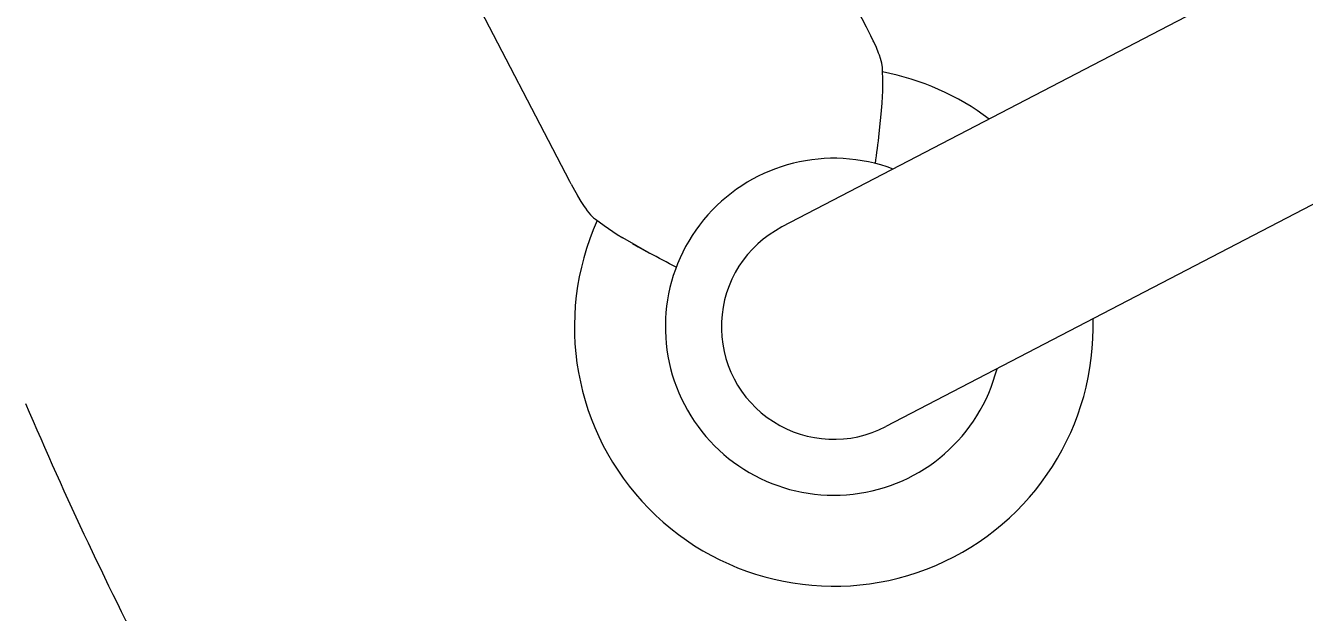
# Model space of a CAD drawing. Header units: millimetres. Extents: x 1865 to 2133, y 1062 to 1142.
# Drawn here: x 1911.6618 to 1911.739, y 1078.9519 to 1078.9873 of the extents above; entities that cross this region are included whole.
import ezdxf

# ---------------------------------------------------------------- set-up
doc = ezdxf.new("R2010")
doc.units = ezdxf.units.MM
doc.header["$PDMODE"] = 35
doc.linetypes.add('CONTINU', pattern=[0])
doc.layers.add('Cota', color=7, linetype='Continuous', lineweight=9)
doc.layers.add('L_DECA', color=7, linetype='Continuous', lineweight=13)
doc.styles.add('romans15', font='romans.shx', dxfattribs={"width": 0.9, "oblique": 15})
doc.dimstyles.new('COTA_50', dxfattribs={"dimscale": 0.5, "dimtxt": 0.181, "dimasz": 0.193, "dimexe": 0.18, "dimexo": 0.15, "dimgap": 0.085, "dimtad": 1, "dimzin": 4, "dimdsep": 46, "dimtxsty": 'romans15', "dimblk1": 'OBLIQUE', "dimblk2": 'OBLIQUE', "dimsah": 1, "dimcen": 0.09, "dimclrd": 256, "dimclre": 256, "dimclrt": 256, "dimadec": 0, "dimazin": 0, "dimtfac": 1, "dimtmove": 2, "dimatfit": 3, "dimldrblk": 'NONE', "dimfxl": 1, "dimtolj": 1, "dimtzin": 1, "dimarcsym": 0})

# ---------------------------------------------------------------- blocks, each defined once
blk = doc.blocks.new('_OBLIQUE')
at = {"color": 0, "linetype": 'ByBlock'}
blk.add_line((-0.5, -0.5), (0.5, 0.5), dxfattribs=at)
blk = doc.blocks.new('*D625')
at = {"layer": 'Cota', "lineweight": -2, "transparency": 16777216}
for p, q in [((1904.880813016656, 1091.444642987811), (1904.590600680847, 1091.293662076267)), ((1904.670442252856, 1091.335199088425), (1917.520442252856, 1066.635199088417)), ((1917.730813016655, 1066.744642987803), (1917.440600680847, 1066.593662076258))]:
    blk.add_line(p, q, dxfattribs=at)
at = {"layer": 'Defpoints', "color": 0, "transparency": 16777216}
for p in [(1904.947347659996, 1091.47925716461), (1917.797347659996, 1066.779257164601), (1917.520442252856, 1066.635199088417)]:
    blk.add_point(p, dxfattribs=at)
at = {"layer": 'Cota', "lineweight": -2, "transparency": 16777216, "xscale": 0.0965, "yscale": 0.0965, "zscale": 0.0965}
for p, rotation in [((1904.670442252856, 1091.335199088425), 117.4853861439191), ((1917.520442252856, 1066.635199088417), 297.4853861439191)]:
    blk.add_blockref('_OBLIQUE', p, dxfattribs=dict(at, rotation=rotation))
at = {"layer": 'Cota', "transparency": 16777216, "insert": (1911.173287785565, 1079.025697675276), "char_height": 0.0905, "attachment_point": 5, "rotation": 297.4853861439191, "style": 'romans15'}
blk.add_mtext('\\A1;27.84', dxfattribs=at)
blk = doc.blocks.new('_None')
blk = doc.blocks.new('*D641')
at = {"layer": 'Cota', "lineweight": -2, "transparency": 16777216}
for p, q in [((1912.827906874342, 1078.985671106857), (1912.976311624509, 1078.70041061432)), ((1911.848042104452, 1078.214887298615), (1912.93477461235, 1078.78025218633)), ((1911.741174366445, 1078.420306219142), (1911.889579116611, 1078.135045726606))]:
    blk.add_line(p, q, dxfattribs=at)
at = {"layer": 'Defpoints', "color": 0, "transparency": 16777216}
for p in [(1912.793292697543, 1079.052205750198), (1912.93477461235, 1078.78025218633), (1911.706560189645, 1078.486840862483)]:
    blk.add_point(p, dxfattribs=at)
at = {"layer": 'Cota', "lineweight": -2, "transparency": 16777216, "xscale": 0.0965, "yscale": 0.0965, "zscale": 0.0965}
for p, rotation in [((1912.93477461235, 1078.78025218633), 27.48538614405035), ((1911.848042104452, 1078.214887298615), 207.4853861440503)]:
    blk.add_blockref('_OBLIQUE', p, dxfattribs=dict(at, rotation=rotation))
at = {"layer": 'Cota', "transparency": 16777216, "insert": (1912.350909771546, 1078.575415275182), "char_height": 0.0905, "attachment_point": 5, "rotation": 27.485386144050345, "style": 'romans15'}
blk.add_mtext('\\A1;1.23', dxfattribs=at)
blk = doc.blocks.new('*D644')
at = {"layer": 'Cota', "lineweight": -2, "transparency": 16777216}
for p, q in [((1912.135623338369, 1080.316363973682), (1911.709362788152, 1080.094604942495)), ((1911.789204360161, 1080.136141954654), (1912.412259542545, 1078.938518374516)), ((1912.758678520753, 1079.118740393545), (1912.332417970536, 1078.896981362357))]:
    blk.add_line(p, q, dxfattribs=at)
at = {"layer": 'Defpoints', "color": 0, "transparency": 16777216}
for p in [(1912.20215798171, 1080.350978150481), (1912.825213164094, 1079.153354570343), (1912.412259542545, 1078.938518374516)]:
    blk.add_point(p, dxfattribs=at)
at = {"layer": 'Cota', "lineweight": -2, "transparency": 16777216, "xscale": 0.0965, "yscale": 0.0965, "zscale": 0.0965}
for p, rotation in [((1911.789204360161, 1080.136141954654), 117.4853861441159), ((1912.412259542545, 1078.938518374516), 297.4853861441159)]:
    blk.add_blockref('_OBLIQUE', p, dxfattribs=dict(at, rotation=rotation))
at = {"layer": 'Cota', "transparency": 16777216, "insert": (1912.178577484062, 1079.57782875144), "char_height": 0.0905, "attachment_point": 5, "rotation": 297.48538614411586, "style": 'romans15'}
blk.add_mtext('\\A1;1.35', dxfattribs=at)

msp = doc.modelspace()

# ---------------------------------------------------------------- linework, layer by layer
at = {"layer": 'L_DECA', "linetype": 'CONTINU'}
for points in [[(1911.77239966158, 1079.008973359286), (1911.707430631449, 1078.975173683081)], [(1911.712531230386, 1078.987232501091), (1911.706390224413, 1078.999036283569)], [(1911.778666132548, 1078.996928106013), (1911.713697087757, 1078.96312842925)], [(1911.694628435288, 1078.977918698783), (1911.688487753221, 1078.98972251698)], [(1911.712610066695, 1078.987080048398), (1911.712531230386, 1078.987232501091)], [(1911.712796375613, 1078.986710760014), (1911.712610066695, 1078.987080048398)], [(1911.712941246412, 1078.986411710242), (1911.712796375613, 1078.986710760014)], [(1911.712971602823, 1078.986347259374), (1911.712941246412, 1078.986411710242)], [(1911.713130590016, 1078.985995482822), (1911.712971602823, 1078.986347259374)], [(1911.713268221976, 1078.985660515931), (1911.713130590016, 1078.985995482822)], [(1911.713314087953, 1078.985537872403), (1911.713268221976, 1078.985660515931)], [(1911.713378977292, 1078.98534760238), (1911.713314087953, 1078.985537872403)], [(1911.713457290481, 1078.985061134514), (1911.713378977292, 1078.98534760238)], [(1911.713497221075, 1078.984805499902), (1911.713457290481, 1078.985061134514)], [(1911.713507279635, 1078.98465861368), (1911.713497221075, 1078.984805499902)], [(1911.713524975191, 1078.984008362558), (1911.713507279635, 1078.98465861368)], [(1911.713499277885, 1078.98305705177), (1911.7135132062, 1078.983380005076)], [(1911.7135132062, 1078.983380005076), (1911.713524975191, 1078.984008362558)], [(1911.713424874912, 1078.981984844285), (1911.713475626043, 1078.982650016515)], [(1911.713475626043, 1078.982650016515), (1911.713499277885, 1078.98305705177)], [(1911.71338933006, 1078.981595354529), (1911.713424874912, 1078.981984844285)], [(1911.713308300747, 1078.98082233713), (1911.71338933006, 1078.981595354529)], [(1911.694708020738, 1078.977766635826), (1911.694628435288, 1078.977918698783)], [(1911.694708020738, 1078.977766635826), (1911.694903472896, 1078.977402109745)], [(1911.694903472896, 1078.977402109745), (1911.6950651931, 1078.977111831354)], [(1911.6950651931, 1078.977111831354), (1911.695100542688, 1078.977049978151)], [(1911.695100542688, 1078.977049978151), (1911.69529735084, 1078.97671786649)], [(1911.69529735084, 1078.97671786649), (1911.695492643586, 1078.976412897214)], [(1911.695492643586, 1078.976412897214), (1911.695566738797, 1078.976304939745)], [(1911.695566738797, 1078.976304939745), (1911.695685300657, 1078.976142592471)], [(1911.695685300657, 1078.976142592471), (1911.69587492843, 1078.975914035228)], [(1911.69587492843, 1078.975914035228), (1911.696061339582, 1078.975734600491)], [(1911.696061339582, 1078.975734600491), (1911.696175841789, 1078.975642055934)], [(1911.696175841789, 1078.975642055934), (1911.69669814711, 1078.975254330064)], [(1911.69669814711, 1078.975254330064), (1911.69721945241, 1078.974903278317)], [(1911.69721945241, 1078.974903278317), (1911.697491895381, 1078.974729318838)], [(1911.697491895381, 1078.974729318838), (1911.697838763732, 1078.974515055281)], [(1911.699431422121, 1078.973602989343), (1911.697838763732, 1078.974515055281)], [(1911.698417665606, 1078.974183536178), (1911.69875205649, 1078.97398026962)], [(1911.69875205649, 1078.97398026962), (1911.699431422121, 1078.973602989343)]]:
    msp.add_lwpolyline(points, dxfattribs=at)
for points in [[(1911.713076418286, 1078.979004071412, 0.006555935376687294), (1911.713308300747, 1078.98082233713)], [(1911.707430631449, 1078.975173683081, 1.000000108247427), (1911.713697087757, 1078.96312842925)], [(1911.701053429333, 1078.972749194097, -0.006555052450422861), (1911.699431422121, 1078.973602989343)], [(1911.661781180469, 1078.964521133978, 0.01922810615700473), (1911.669641851577, 1078.947861671423)]]:
    msp.add_lwpolyline(points, format="xyb", dxfattribs=at)
at = {"layer": 'L_DECA'}
for radius, start, end in [(0.01565649176284162, 53.18262110137356, 79.15063460826902), (0.0101683268302775, 69.3714541507346, 345.5993112684048), (0.01565649176284162, 155.820143267818, 1.788144317766525)]:
    msp.add_arc((1911.710563858951, 1078.969151055826), radius, start, end, dxfattribs=at)

# ---------------------------------------------------------------- dimensions: what is measured, and where the dimension line sits
at = {"layer": 'Cota'}
for p1, p2, distance, picture, middle in [((1904.947347659996, 1091.47925716461), (1917.797347659996, 1066.779257164601), -0.31213672295516665, '*D625', (1911.173287785565, 1079.025697675276)), ((1912.20215798171, 1080.350978150482), (1912.825213164095, 1079.153354570344), -0.46549466655283783, '*D644', (1912.178577484062, 1079.57782875144)), ((1911.706560189645, 1078.486840862483), (1912.793292697543, 1079.052205750198), -0.30655484520394694, '*D641', (1912.350909771546, 1078.575415275182))]:
    dim = msp.add_aligned_dim(p1=p1, p2=p2, distance=distance, dimstyle='COTA_50', dxfattribs=at)
    dim.commit()
    dim.dimension.update_dxf_attribs({"geometry": picture, "text_midpoint": middle})

doc.saveas('drawing.dxf')
